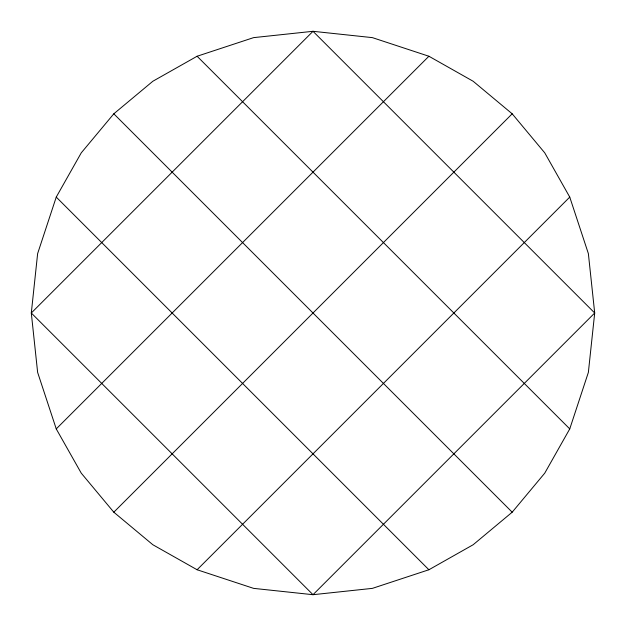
<?xml version="1.0" encoding="UTF-8"?>
<svg xmlns="http://www.w3.org/2000/svg" width="626" height="626" viewBox="0 0 626 626"><rect width="100%" height="100%" fill="white"/><g stroke="black" fill="none" stroke-linecap="round" stroke-linejoin="round"><path stroke-width="0.94" d="M56.246 197.096L37.63 253.608L31.3 313L37.63 372.392L56.246 428.904L81.255 473.154L113.807 512.193L152.846 544.745L197.096 569.754L253.608 588.37L313 594.7L372.392 588.37L428.904 569.754L473.154 544.745L512.193 512.193L544.745 473.154L569.754 428.904L588.37 372.392L594.7 313L588.37 253.608L569.754 197.096L544.745 152.846L512.193 113.807L473.154 81.255L428.904 56.246L372.392 37.63L313 31.3L253.608 37.63L197.096 56.246L152.846 81.255L113.807 113.807L81.255 152.846L56.246 197.096L428.904 569.754M56.246 428.904L428.904 56.246M113.807 512.193L512.193 113.807M197.096 569.754L569.754 197.096M197.096 56.246L569.754 428.904M113.807 113.807L512.193 512.193M313 31.3L31.3 313L313 594.7L594.7 313L313 31.3"/></g></svg>
